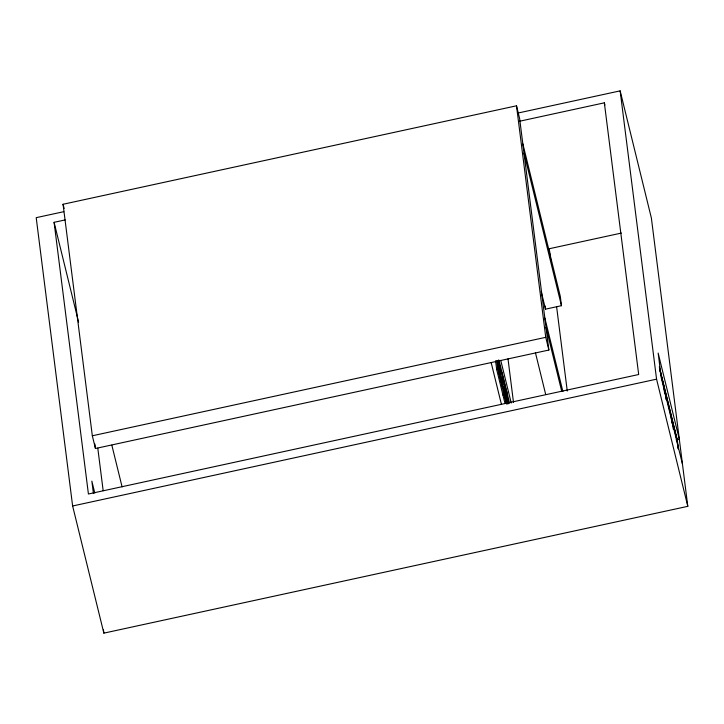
<?xml version="1.0" encoding="UTF-8"?>
<svg xmlns="http://www.w3.org/2000/svg" width="724" height="724" viewBox="0 0 724 724"><rect width="100%" height="100%" fill="white"/><g stroke="black" fill="none" stroke-linecap="round" stroke-linejoin="round"><path stroke-width="1.09" d="M63.069 204.268L516.502 105.804L519.624 118.519L548.873 350.036L95.45 448.5L92.328 435.785L63.069 204.268L64.11 208.512M63.793 211.68L36.2 217.671L72.626 505.986L103.858 633.138L687.8 506.329L651.374 218.014L620.142 90.862L517.479 113.152M519.271 121.306L604.35 102.826L638.677 374.516L88.419 494.012L54.092 222.322L65.142 219.924M621.382 233.074L549.281 248.73L550.683 259.789M541.199 291.591L545.516 309.157L561.471 305.691L560.295 296.342L522.809 143.75M92.328 435.785L545.751 337.321L516.502 105.804M505.026 403.53L496.7 369.62L497.895 369.367L496.773 360.489M502.945 395.051L504.139 394.797M72.626 505.986L656.568 379.168L620.142 90.862M676.171 439.948L679.329 439.269L658.152 353.05L661.293 377.928L682.47 464.138M604.35 102.826L604.884 105.025M659.32 366.815L677.284 439.93L678.433 449.034M659.971 370.1L677.447 441.251M660.007 370.896L663.718 386.019L664.677 393.594M656.568 379.168L687.8 506.329M523.995 153.099L561.471 305.691M544.828 317.99L562.892 391.539M546.005 327.339L561.643 391.014M545.751 337.321L548.873 350.036M535.443 352.76L545.688 394.471M500.755 360.38L511.234 403.042M499.08 360.57L509.56 403.232M498.727 359.882L501.026 374.018L497.841 361.032M507.859 404.055L503.605 386.743L504.845 396.553L506.7 404.128M497.895 369.367L506.221 403.277M491.216 362.805L501.461 404.517M111.84 445.188L122.094 486.899M54.092 222.322L78.59 322.08M94.79 493.071L91.858 481.134L93.396 493.306M678.126 448.862L677.031 440.201L672.207 420.572L673.302 429.232M671.972 423.296L671.012 415.721L664.913 390.879L666.008 399.53M556.611 306.741L567.263 391.041M545.127 306.035L545.516 309.157M507.995 358.796L513.515 402.535M506.746 391.394L508.284 403.594M495.578 360.751L496.7 369.62M97.785 448.12L103.17 490.709M94.88 444.029L95.45 448.5M103.432 629.771L103.858 633.138M506.031 389.639L501.786 372.335L503.026 382.136L507.271 399.449L506.031 389.639M501.605 378.616L497.361 361.312L498.601 371.122L502.845 388.426L501.605 378.616"/></g></svg>
